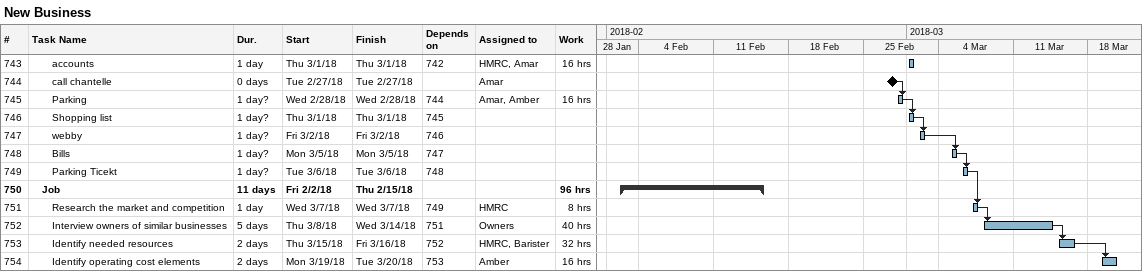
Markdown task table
New Business

| ID | Level | Task | Duration | Start | Finish | Predecessors | Resources | Work (h) |
|---|---|---|---|---|---|---|---|---|
| 743 | 3 | accounts | 1d | 2018-03-01 | 2018-03-01 | 742 | HMRC, Amar | 16 |
| 744 | 3 | call chantelle | 0d | 2018-02-27 | 2018-02-27 |  | Amar |  |
| 745 | 3 | Parking | 1d? | 2018-02-28 | 2018-02-28 | 744 | Amar, Amber | 16 |
| 746 | 3 | Shopping list | 1d? | 2018-03-01 | 2018-03-01 | 745 |  |  |
| 747 | 3 | webby | 1d? | 2018-03-02 | 2018-03-02 | 746 |  |  |
| 748 | 3 | Bills | 1d? | 2018-03-05 | 2018-03-05 | 747 |  |  |
| 749 | 3 | Parking Ticekt | 1d? | 2018-03-06 | 2018-03-06 | 748 |  |  |
| 750 | 2 | **Job** | 11d | 2018-02-02 | 2018-02-15 |  |  | 96 |
| 751 | 3 | Research the market and competition | 1d | 2018-03-07 | 2018-03-07 | 749 | HMRC | 8 |
| 752 | 3 | Interview owners of similar businesses | 5d | 2018-03-08 | 2018-03-14 | 751 | Owners | 40 |
| 753 | 3 | Identify needed resources | 2d | 2018-03-15 | 2018-03-16 | 752 | HMRC, Barister | 32 |
| 754 | 3 | Identify operating cost elements | 2d | 2018-03-19 | 2018-03-20 | 753 | Amber | 16 |
